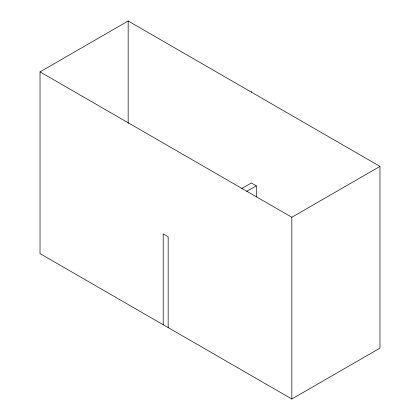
<?xml version="1.0" encoding="UTF-8"?>
<svg xmlns="http://www.w3.org/2000/svg" width="420" height="420" viewBox="0 0 420 420"><rect width="100%" height="100%" fill="white"/><g stroke="black" fill="none" stroke-linecap="round" stroke-linejoin="round"><path stroke-width="0.63" d="M40.026 71.883L128.163 21L379.974 166.383L379.974 348.117L291.837 399L40.026 253.617L40.026 71.883L291.837 217.266L379.974 166.383M241.736 188.528L251.344 182.984L256.3 185.845L256.3 196.959M246.692 191.389L256.3 185.845M291.837 217.266L291.837 399M251.344 91.403L251.344 92.117M168.163 327.595L168.163 236.728L163.207 233.867L163.207 324.733M128.163 21L128.163 123.349"/></g></svg>
